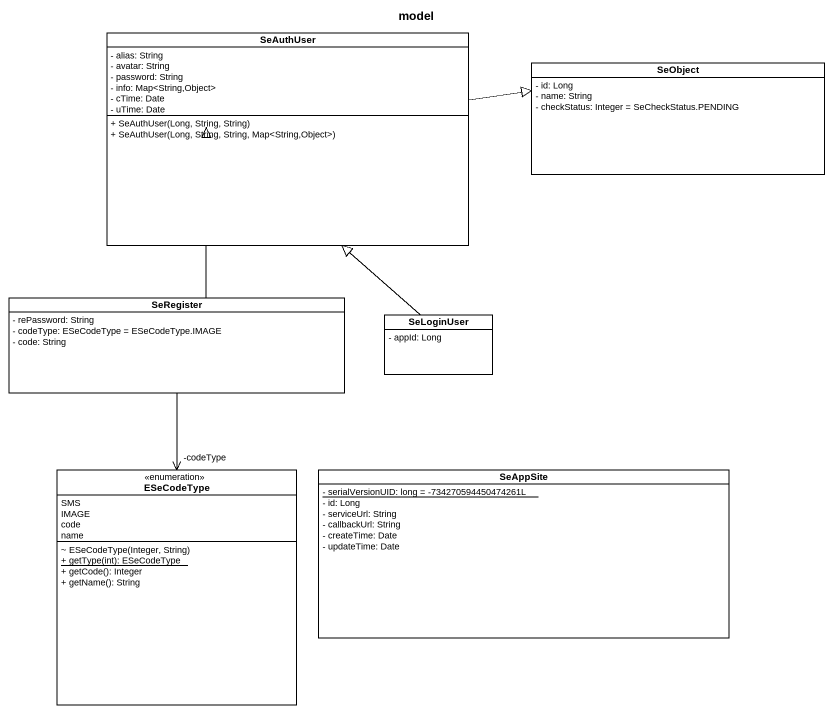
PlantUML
@startuml
title model
hide circle
hide empty members
skinparam classAttributeIconSize 0
class SeAuthUser {
  - alias: String
  - avatar: String
  - password: String
  - info: Map<String,Object>
  - cTime: Date
  - uTime: Date
  + SeAuthUser(Long, String, String)
  + SeAuthUser(Long, String, String, Map<String,Object>)
}
class SeObject {
  - id: Long
  - name: String
  - checkStatus: Integer = SeCheckStatus.PENDING
}
class SeRegister {
  - rePassword: String
  - codeType: ESeCodeType = ESeCodeType.IMAGE
  - code: String
}
class SeLoginUser {
  - appId: Long
}
enum ESeCodeType {
  SMS
  IMAGE
  code
  name
  ~ ESeCodeType(Integer, String)
  {static} + getType(int): ESeCodeType
  + getCode(): Integer
  + getName(): String
}
class SeAppSite {
  {static} - serialVersionUID: long = -734270594450474261L
  - id: Long
  - serviceUrl: String
  - callbackUrl: String
  - createTime: Date
  - updateTime: Date
}
SeAuthUser -right-|> SeObject
SeRegister -up-|> SeAuthUser
SeRegister --> "-codeType" ESeCodeType
SeLoginUser -up-|> SeAuthUser
@enduml
